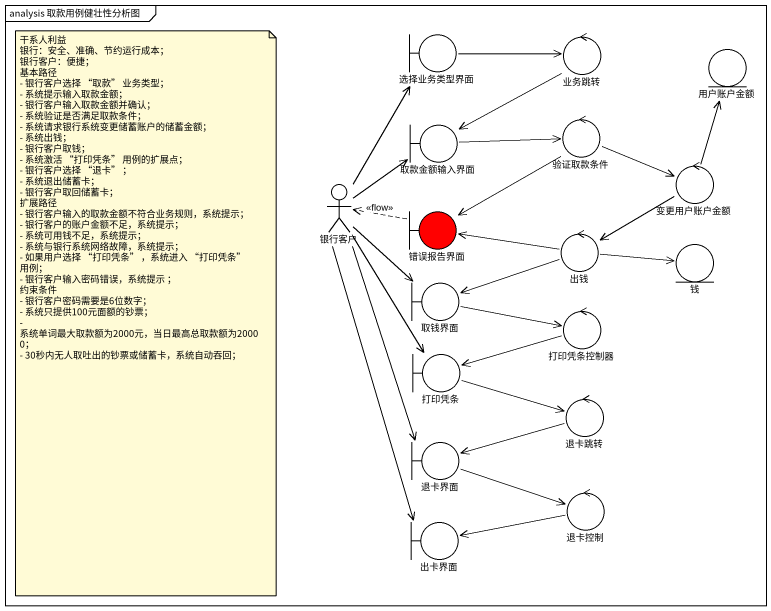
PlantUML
@startuml
mainframe analysis 取款用例健壮性分析图
boundary 选择业务类型界面
control 业务跳转
entity 用户账户金额
boundary 取款金额输入界面
control 验证取款条件
control 变更用户账户金额
actor 银行客户
boundary 错误报告界面 #FF0000
control 出钱
entity 钱
boundary 取钱界面
control 打印凭条控制器
boundary 打印凭条
control 退卡跳转
boundary 退卡界面
boundary 出卡界面
control 退卡控制
选择业务类型界面 -right-> 业务跳转
业务跳转 --> 取款金额输入界面
取款金额输入界面 -right-> 验证取款条件
验证取款条件 -right-> 变更用户账户金额
验证取款条件 --> 错误报告界面
变更用户账户金额 -up-> 用户账户金额
变更用户账户金额 -left-> 出钱
银行客户 -up-> 选择业务类型界面
银行客户 -up-> 取款金额输入界面
银行客户 --> 取钱界面
银行客户 --> 打印凭条
银行客户 --> 退卡界面
银行客户 --> 出卡界面
错误报告界面 .left.> 银行客户 : <<flow>>
出钱 -left-> 错误报告界面
出钱 -right-> 钱
出钱 -left-> 取钱界面
取钱界面 -right-> 打印凭条控制器
打印凭条控制器 -left-> 打印凭条
打印凭条 -right-> 退卡跳转
退卡跳转 -left-> 退卡界面
退卡界面 -right-> 退卡控制
退卡控制 -left-> 出卡界面
note as N1
  干系人利益
  银行：安全、准确、节约运行成本；
  银行客户：便捷；
  基本路径
  - 银行客户选择 “取款” 业务类型；
  - 系统提示输入取款金额；
  - 银行客户输入取款金额并确认；
  - 系统验证是否满足取款条件；
  - 系统请求银行系统变更储蓄账户的储蓄金额；
  - 系统出钱；
  - 银行客户取钱；
  - 系统激活 “打印凭条” 用例的扩展点；
  - 银行客户选择 “退卡” ；
  - 系统退出储蓄卡；
  - 银行客户取回储蓄卡；
  扩展路径
  - 银行客户输入的取款金额不符合业务规则，系统提示；
  - 银行客户的账户金额不足，系统提示；
  - 系统可用钱不足，系统提示；
  - 系统与银行系统网络故障，系统提示；
  - 如果用户选择 “打印凭条” ，系统进入 “打印凭条” 用例；
  - 银行客户输入密码错误，系统提示 ；
  约束条件
  - 银行客户密码需要是6位数字；
  - 系统只提供100元面额的钞票；
  - 系统单词最大取款额为2000元，当日最高总取款额为20000；
  - 30秒内无人取吐出的钞票或储蓄卡，系统自动吞回；
end note
@enduml
